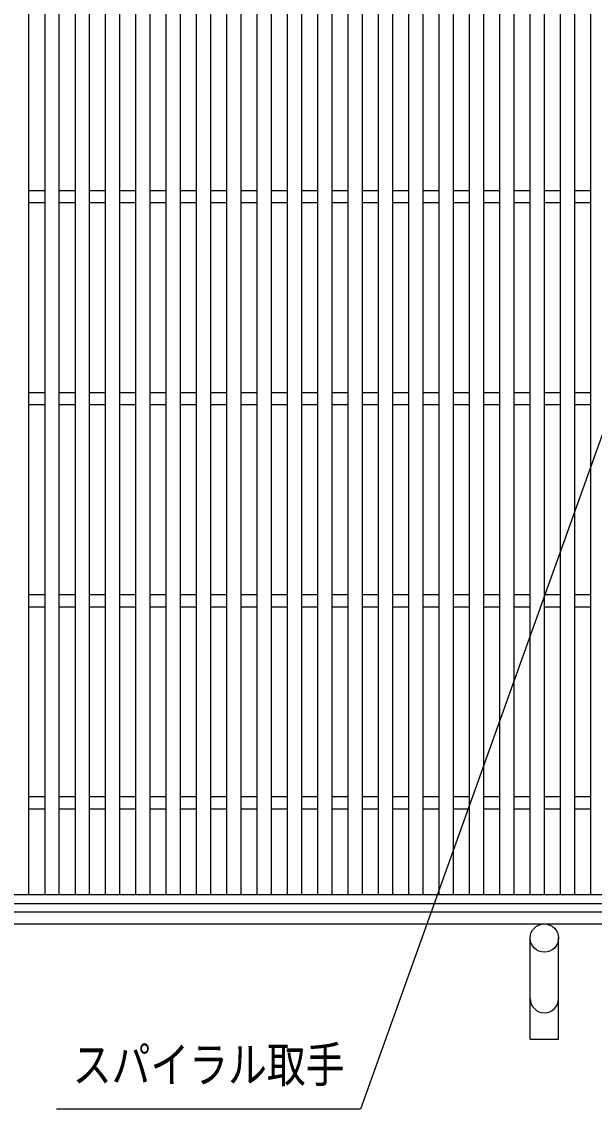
# Model space of a CAD drawing. Units: millimetres, scale not verified. Extents: x -1456 to 1389, y -1026 to 839.
# Drawn here: x -792 to -509, y -333 to 205 of the extents above; entities that cross this region are included whole.
import ezdxf
from ezdxf.enums import TextEntityAlignment as Align

# ---------------------------------------------------------------- set-up
doc = ezdxf.new("R2010")
doc.units = ezdxf.units.MM
doc.header["$LTSCALE"] = 8
for name, color, linetype, lineweight in [('16', 3, 'Continuous', 25), ('19', 6, 'Continuous', 25), ('22', 4, 'Continuous', 25)]:
    doc.layers.add(name, color=color, linetype=linetype, lineweight=lineweight)
doc.styles.add('ＭＳ ゴシック', font='')
doc.styles.get('ＭＳ ゴシック').set_extended_font_data('MS Gothic')

msp = doc.modelspace()

# ---------------------------------------------------------------- linework, layer by layer
at = {"layer": '16'}
for p, q in [((-789, -227), (-789, 464)), ((-781, -227), (-781, 464)), ((-774, -227), (-774, 464)), ((-766, -227), (-766, 464)), ((-759, -227), (-759, 464)), ((-751, -227), (-751, 464)), ((-744, -227), (-744, 464)), ((-736, -227), (-736, 464)), ((-729, -227), (-729, 464)), ((-721, -227), (-721, 464)), ((-714, -227), (-714, 464)), ((-706, -227), (-706, 464)), ((-699, -227), (-699, 464)), ((-691, -227), (-691, 464)), ((-684, -227), (-684, 464)), ((-676, -227), (-676, 464)), ((-669, -227), (-669, 464)), ((-661, -227), (-661, 464)), ((-654, -227), (-654, 464)), ((-646, -227), (-646, 464)), ((-639, -227), (-639, 464)), ((-631, -227), (-631, 464)), ((-624, -227), (-624, 464)), ((-616, -227), (-616, 464)), ((-609, -227), (-609, 464)), ((-601, -227), (-601, 464)), ((-594, -227), (-594, 464)), ((-586, -227), (-586, 464)), ((-579, -227), (-579, 464)), ((-571, -227), (-571, 464)), ((-564, -227), (-564, 464)), ((-556, -227), (-556, 464)), ((-549, -227), (-549, 464)), ((-541, -227), (-541, 464)), ((-534, -227), (-534, 464)), ((-526, -227), (-526, 464)), ((-519, -227), (-519, 464)), ((-511, -227), (-511, 464)), ((-789, 121.5), (-781, 121.5)), ((-774, 121.5), (-766, 121.5)), ((-759, 121.5), (-751, 121.5)), ((-744, 121.5), (-736, 121.5)), ((-729, 121.5), (-721, 121.5)), ((-714, 121.5), (-706, 121.5)), ((-699, 121.5), (-691, 121.5)), ((-684, 121.5), (-676, 121.5)), ((-669, 121.5), (-661, 121.5)), ((-654, 121.5), (-646, 121.5)), ((-639, 121.5), (-631, 121.5)), ((-624, 121.5), (-616, 121.5)), ((-609, 121.5), (-601, 121.5)), ((-594, 121.5), (-586, 121.5)), ((-579, 121.5), (-571, 121.5)), ((-564, 121.5), (-556, 121.5)), ((-549, 121.5), (-541, 121.5)), ((-534, 121.5), (-526, 121.5)), ((-519, 121.5), (-511, 121.5)), ((-789, 115.5), (-781, 115.5)), ((-774, 115.5), (-766, 115.5)), ((-759, 115.5), (-751, 115.5)), ((-744, 115.5), (-736, 115.5)), ((-729, 115.5), (-721, 115.5)), ((-714, 115.5), (-706, 115.5)), ((-699, 115.5), (-691, 115.5)), ((-684, 115.5), (-676, 115.5)), ((-669, 115.5), (-661, 115.5)), ((-654, 115.5), (-646, 115.5)), ((-639, 115.5), (-631, 115.5)), ((-624, 115.5), (-616, 115.5)), ((-609, 115.5), (-601, 115.5)), ((-594, 115.5), (-586, 115.5)), ((-579, 115.5), (-571, 115.5)), ((-564, 115.5), (-556, 115.5)), ((-549, 115.5), (-541, 115.5)), ((-534, 115.5), (-526, 115.5)), ((-519, 115.5), (-511, 115.5)), ((-789, 21.5), (-781, 21.5)), ((-774, 21.5), (-766, 21.5)), ((-759, 21.5), (-751, 21.5)), ((-744, 21.5), (-736, 21.5)), ((-729, 21.5), (-721, 21.5)), ((-714, 21.5), (-706, 21.5)), ((-699, 21.5), (-691, 21.5)), ((-684, 21.5), (-676, 21.5)), ((-669, 21.5), (-661, 21.5)), ((-654, 21.5), (-646, 21.5)), ((-639, 21.5), (-631, 21.5)), ((-624, 21.5), (-616, 21.5)), ((-609, 21.5), (-601, 21.5)), ((-594, 21.5), (-586, 21.5)), ((-579, 21.5), (-571, 21.5)), ((-564, 21.5), (-556, 21.5)), ((-549, 21.5), (-541, 21.5)), ((-534, 21.5), (-526, 21.5)), ((-519, 21.5), (-511, 21.5)), ((-789, 15.5), (-781, 15.5)), ((-774, 15.5), (-766, 15.5)), ((-759, 15.5), (-751, 15.5)), ((-744, 15.5), (-736, 15.5)), ((-729, 15.5), (-721, 15.5)), ((-714, 15.5), (-706, 15.5)), ((-699, 15.5), (-691, 15.5)), ((-684, 15.5), (-676, 15.5)), ((-669, 15.5), (-661, 15.5)), ((-654, 15.5), (-646, 15.5)), ((-639, 15.5), (-631, 15.5)), ((-624, 15.5), (-616, 15.5)), ((-609, 15.5), (-601, 15.5)), ((-594, 15.5), (-586, 15.5)), ((-579, 15.5), (-571, 15.5)), ((-564, 15.5), (-556, 15.5)), ((-549, 15.5), (-541, 15.5)), ((-534, 15.5), (-526, 15.5)), ((-519, 15.5), (-511, 15.5)), ((-789, -78.5), (-781, -78.5)), ((-774, -78.5), (-766, -78.5)), ((-759, -78.5), (-751, -78.5)), ((-744, -78.5), (-736, -78.5)), ((-729, -78.5), (-721, -78.5)), ((-714, -78.5), (-706, -78.5)), ((-699, -78.5), (-691, -78.5)), ((-684, -78.5), (-676, -78.5)), ((-669, -78.5), (-661, -78.5)), ((-654, -78.5), (-646, -78.5)), ((-639, -78.5), (-631, -78.5)), ((-624, -78.5), (-616, -78.5)), ((-609, -78.5), (-601, -78.5)), ((-594, -78.5), (-586, -78.5)), ((-579, -78.5), (-571, -78.5)), ((-564, -78.5), (-556, -78.5)), ((-549, -78.5), (-541, -78.5)), ((-534, -78.5), (-526, -78.5)), ((-519, -78.5), (-511, -78.5)), ((-789, -84.5), (-781, -84.5)), ((-774, -84.5), (-766, -84.5)), ((-759, -84.5), (-751, -84.5)), ((-744, -84.5), (-736, -84.5)), ((-729, -84.5), (-721, -84.5)), ((-714, -84.5), (-706, -84.5)), ((-699, -84.5), (-691, -84.5)), ((-684, -84.5), (-676, -84.5)), ((-669, -84.5), (-661, -84.5)), ((-654, -84.5), (-646, -84.5)), ((-639, -84.5), (-631, -84.5)), ((-624, -84.5), (-616, -84.5)), ((-609, -84.5), (-601, -84.5)), ((-594, -84.5), (-586, -84.5)), ((-579, -84.5), (-571, -84.5)), ((-564, -84.5), (-556, -84.5)), ((-549, -84.5), (-541, -84.5)), ((-534, -84.5), (-526, -84.5)), ((-519, -84.5), (-511, -84.5)), ((-789, -178.5), (-781, -178.5)), ((-774, -178.5), (-766, -178.5)), ((-759, -178.5), (-751, -178.5)), ((-744, -178.5), (-736, -178.5)), ((-729, -178.5), (-721, -178.5)), ((-714, -178.5), (-706, -178.5)), ((-699, -178.5), (-691, -178.5)), ((-684, -178.5), (-676, -178.5)), ((-669, -178.5), (-661, -178.5)), ((-654, -178.5), (-646, -178.5)), ((-639, -178.5), (-631, -178.5)), ((-624, -178.5), (-616, -178.5)), ((-609, -178.5), (-601, -178.5)), ((-594, -178.5), (-586, -178.5)), ((-579, -178.5), (-571, -178.5)), ((-564, -178.5), (-556, -178.5)), ((-549, -178.5), (-541, -178.5)), ((-534, -178.5), (-526, -178.5)), ((-519, -178.5), (-511, -178.5)), ((-789, -184.5), (-781, -184.5)), ((-774, -184.5), (-766, -184.5)), ((-759, -184.5), (-751, -184.5)), ((-744, -184.5), (-736, -184.5)), ((-729, -184.5), (-721, -184.5)), ((-714, -184.5), (-706, -184.5)), ((-699, -184.5), (-691, -184.5)), ((-684, -184.5), (-676, -184.5)), ((-669, -184.5), (-661, -184.5)), ((-654, -184.5), (-646, -184.5)), ((-639, -184.5), (-631, -184.5)), ((-624, -184.5), (-616, -184.5)), ((-609, -184.5), (-601, -184.5)), ((-594, -184.5), (-586, -184.5)), ((-579, -184.5), (-571, -184.5)), ((-564, -184.5), (-556, -184.5)), ((-549, -184.5), (-541, -184.5)), ((-534, -184.5), (-526, -184.5)), ((-519, -184.5), (-511, -184.5)), ((-1081, -227), (-386, -227)), ((-796, -227), (-789, -227)), ((-781, -227), (-774, -227)), ((-766, -227), (-759, -227)), ((-751, -227), (-744, -227)), ((-736, -227), (-729, -227)), ((-721, -227), (-714, -227)), ((-706, -227), (-699, -227)), ((-691, -227), (-684, -227)), ((-676, -227), (-669, -227)), ((-661, -227), (-654, -227)), ((-646, -227), (-639, -227)), ((-631, -227), (-624, -227)), ((-616, -227), (-609, -227)), ((-601, -227), (-594, -227)), ((-586, -227), (-579, -227)), ((-571, -227), (-564, -227)), ((-556, -227), (-549, -227)), ((-541, -227), (-534, -227)), ((-526, -227), (-519, -227)), ((-511, -227), (-504, -227)), ((-386, -231.5), (-1081, -231.5))]:
    msp.add_line(p, q, dxfattribs=at)
at = {"layer": '19'}
for p, q in [((-1095, -235.5), (-372, -235.5)), ((-1095, -241.5), (-372, -241.5)), ((-541, -298.5), (-541, -248.5)), ((-527, -298.5), (-527, -248.5)), ((-541, -298.5), (-527, -298.5))]:
    msp.add_line(p, q, dxfattribs=at)
msp.add_circle((-534, -248.5), 7, dxfattribs=at)
msp.add_arc((-534, -278.5), 7, 180, 0, dxfattribs=at)
at = {"layer": '22'}
msp.add_lwpolyline([(-478, 76.867), (-624.881, -333.238), (-775.281, -333.238)], dxfattribs=at)

# ---------------------------------------------------------------- texts
at = {"layer": '22', "style": 'ＭＳ ゴシック', "width": 0.8}
msp.add_text('スパイラル取手', height=17.6, dxfattribs=at).set_placement((-767.281, -325.238), align=Align.BOTTOM_LEFT)

doc.saveas('drawing.dxf')
